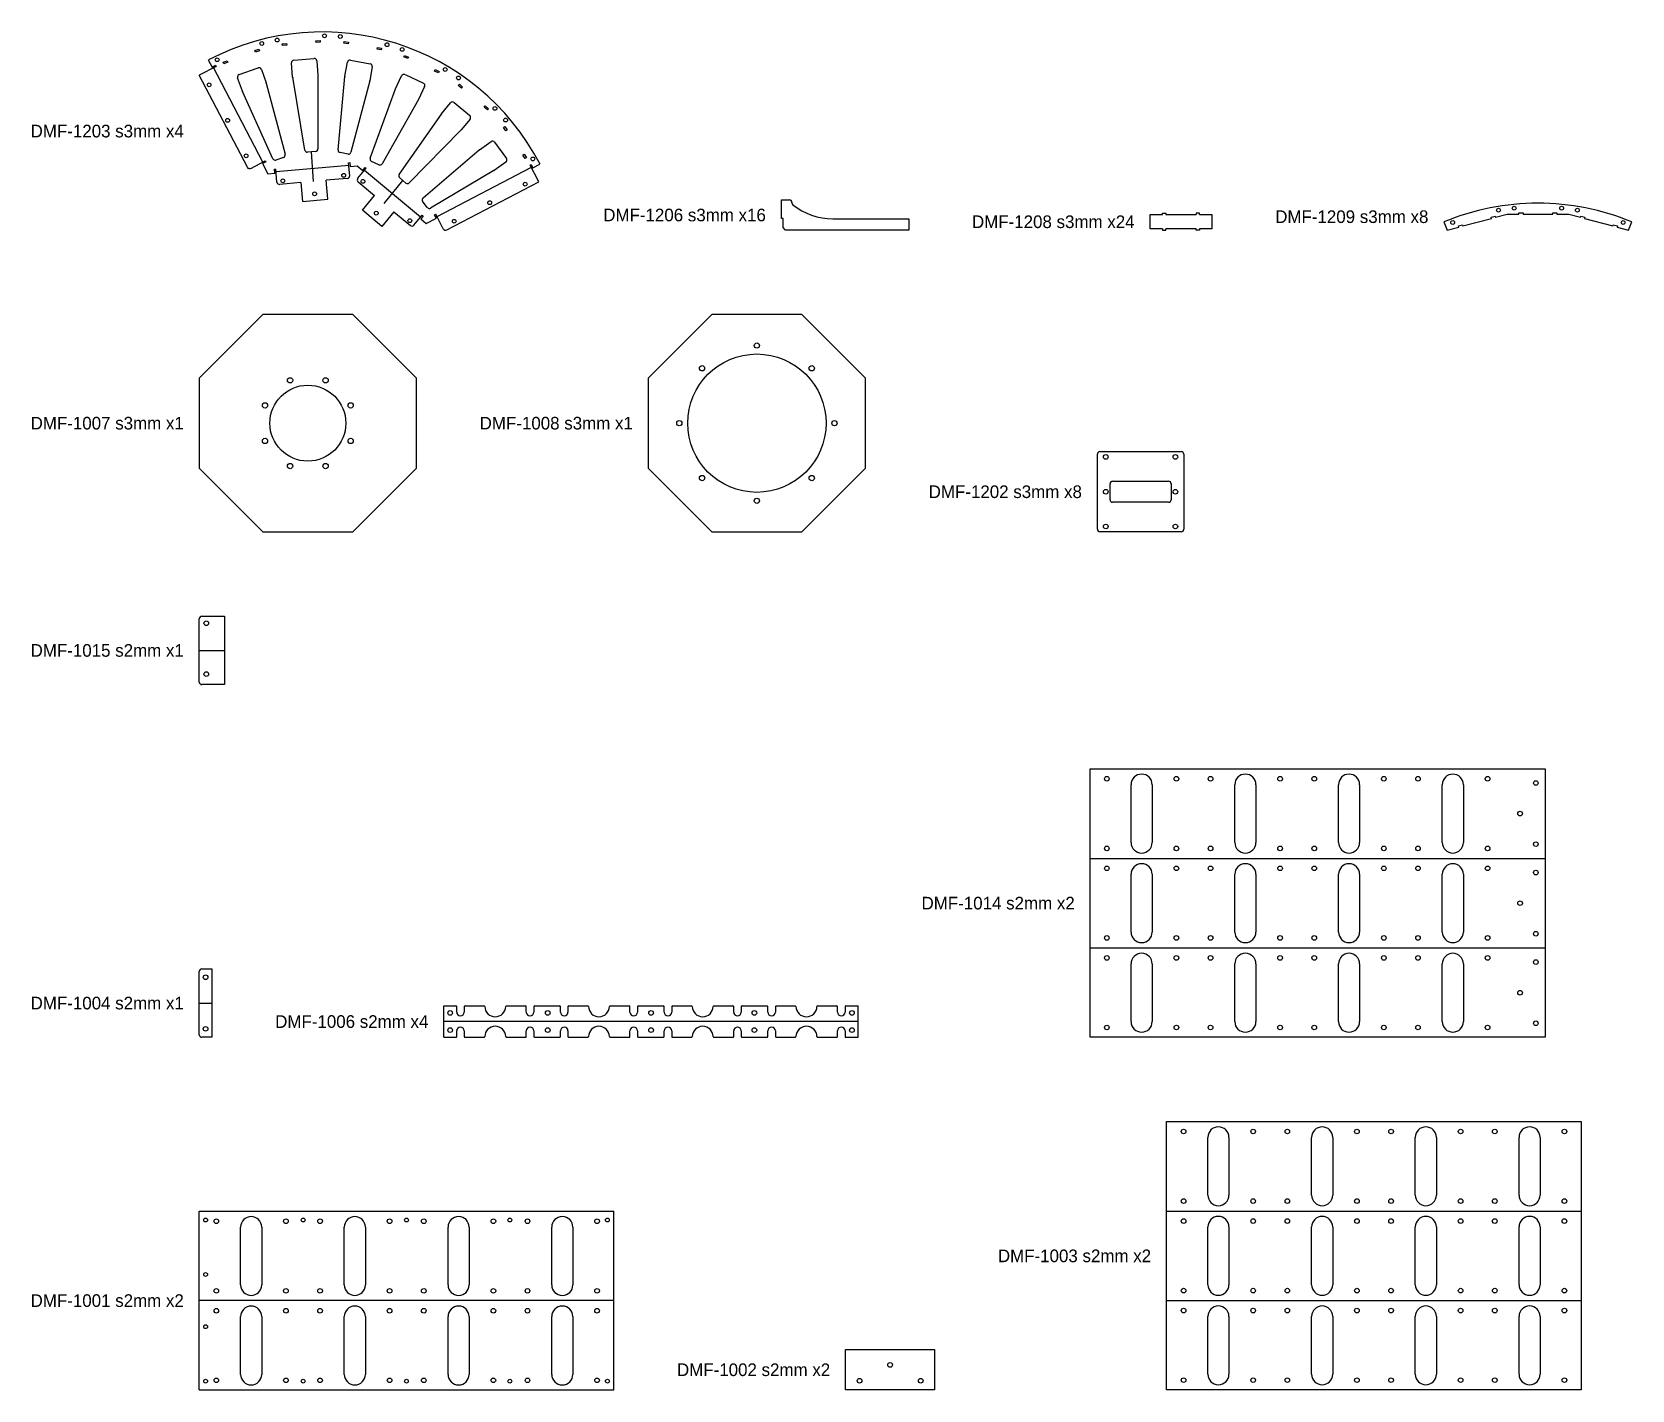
# Model space of a CAD drawing. Header units: millimetres. Extents: x 3 to 3798, y 0 to 3219.
import ezdxf

# ---------------------------------------------------------------- set-up
doc = ezdxf.new("R2010")
doc.units = ezdxf.units.MM
for name, color, linetype in [('IV_BEND', 1, 'Continuous'), ('IV_BEND_DOWN', 1, 'Continuous'), ('IV_INTERIOR_PROFILES', 7, 'Continuous'), ('IV_MARK_SURFACE_BACK', 3, 'Continuous'), ('IV_OUTER_PROFILE', 7, 'Continuous'), ('LABELS', 3, 'Continuous')]:
    doc.layers.add(name, color=color, linetype=linetype)

msp = doc.modelspace()

# ---------------------------------------------------------------- linework, layer by layer
at = {"layer": 'IV_BEND'}
for p, q in [((550.8, 2911), (434, 3134.7)), ((754.7, 2902.9), (582, 2887.6)), ((924.7, 2780), (791.8, 2891.2)), ((1187.4, 2898.1), (963.8, 2781.3))]:
    msp.add_line(p, q, dxfattribs=at)
at = {"layer": 'IV_BEND_DOWN'}
for p, q in [((400, 1753.2), (460, 1753.2)), ((2513, 1260.2), (3592, 1260.2)), ((2513, 1048), (3592, 1048)), ((400, 917.2), (430, 917.2)), ((1963, 873.4), (980, 873.4)), ((2694.1, 424.2), (3677.1, 424.2)), ((1383, 211.9), (400, 211.9)), ((2694.1, 211.9), (3677.1, 211.9))]:
    msp.add_line(p, q, dxfattribs=at)
at = {"layer": 'IV_INTERIOR_PROFILES'}
for p, q in [((597, 3191), (606.9, 3191.9)), ((597.3, 3187), (597, 3191)), ((607.3, 3187.9), (597.3, 3187)), ((606.9, 3191.9), (607.3, 3187.9)), ((676.7, 3198), (686.6, 3198.9)), ((677, 3194.1), (676.7, 3198)), ((687, 3194.9), (677, 3194.1)), ((686.6, 3198.9), (687, 3194.9)), ((743.1, 3192.6), (743.8, 3196.5)), ((753, 3190.8), (743.1, 3192.6)), ((743.8, 3196.5), (753.6, 3194.8)), ((753.6, 3194.8), (753, 3190.8)), ((456.6, 3147.7), (466, 3151.1)), ((466, 3151.1), (467.4, 3147.3)), ((531.7, 3175.1), (541.1, 3178.5)), ((533.1, 3171.4), (531.7, 3175.1)), ((542.5, 3174.8), (533.1, 3171.4)), ((541.1, 3178.5), (542.5, 3174.8)), ((624.2, 3152.4), (672.1, 3156.3)), ((678.5, 3150.9), (681.3, 3117.2)), ((758.3, 3152.4), (805.6, 3144)), ((821.9, 3178.8), (822.6, 3182.7)), ((831.8, 3177), (821.9, 3178.8)), ((822.6, 3182.7), (832.4, 3181)), ((832.4, 3181), (831.8, 3177)), ((885.4, 3160.2), (887, 3163.8)), ((894.4, 3156), (885.4, 3160.2)), ((887, 3163.8), (896.1, 3159.6)), ((896.1, 3159.6), (894.4, 3156)), ((458, 3143.9), (456.6, 3147.7)), ((467.4, 3147.3), (458, 3143.9)), ((494.6, 3118.1), (539.8, 3134.2)), ((547.5, 3130.5), (558.8, 3098.7)), ((621.5, 3112.2), (618.7, 3145.9)), ((650.5, 2939.3), (621.6, 3111.8)), ((681.4, 3116.7), (681.4, 2941.9)), ((729.3, 2939.7), (745.4, 3113.8)), ((745.5, 3114.3), (751.4, 3147.5)), ((810.4, 3137.1), (804.6, 3103.8)), ((865.8, 3084.6), (880, 3115.2)), ((888, 3118.1), (931.5, 3098)), ((957.9, 3126.5), (959.6, 3130.1)), ((967, 3122.3), (957.9, 3126.5)), ((959.6, 3130.1), (968.6, 3125.9)), ((968.6, 3125.9), (967, 3122.3)), ((502.2, 3078.6), (490.9, 3110.4)), ((574.5, 2918.8), (502.4, 3078.2)), ((558.9, 3098.2), (603.6, 2929.2)), ((804.4, 3103.3), (759.8, 2934.3)), ((805.6, 2919.9), (865.6, 3084.1)), ((934.4, 3090), (920.3, 3059.4)), ((1014.4, 3092.1), (1016.9, 3095.2)), ((1022, 3085.7), (1014.4, 3092.1)), ((1016.9, 3095.2), (1024.6, 3088.8)), ((1024.6, 3088.8), (1022, 3085.7)), ((920, 3058.9), (833.7, 2906.9)), ((974.6, 3025.1), (996.1, 3051.1)), ((1004.5, 3051.9), (1041.5, 3021.3)), ((1075.7, 3040.8), (1078.3, 3043.8)), ((1083.4, 3034.3), (1075.7, 3040.8)), ((1078.3, 3043.8), (1085.9, 3037.4)), ((1085.9, 3037.4), (1083.4, 3034.3)), ((874.3, 2881.3), (974.3, 3024.7)), ((1042.3, 3012.8), (1020.8, 2986.9)), ((1020.4, 2986.5), (898.1, 2861.6)), ((1121.4, 2993), (1124.7, 2995.3)), ((1127.1, 2984.8), (1121.4, 2993)), ((1124.7, 2995.3), (1130.4, 2987.1)), ((1130.4, 2987.1), (1127.1, 2984.8)), ((599.8, 2922), (581.9, 2915.7)), ((675.9, 2935.9), (657, 2934.3)), ((752.9, 2929.9), (734.3, 2933.2)), ((930.8, 2826.4), (1064.1, 2939.6)), ((1064.5, 2939.9), (1092, 2959.5)), ((1100.4, 2958.1), (1128.3, 2919.1)), ((1167.3, 2927.5), (1170.6, 2929.8)), ((1173.1, 2919.3), (1167.3, 2927.5)), ((1170.6, 2929.8), (1176.4, 2921.6)), ((825.9, 2904.4), (808.7, 2912.4)), ((1099, 2890.8), (948.8, 2801.3)), ((1126.9, 2910.7), (1099.4, 2891.1)), ((1176.4, 2921.6), (1173.1, 2919.3)), ((890, 2861.1), (875.4, 2873.2)), ((940.9, 2802.9), (929.8, 2818.3)), ((2560, 2110.4), (2560, 2148.4)), ((2566, 2154.4), (2699, 2154.4)), ((2705, 2148.4), (2705, 2110.4)), ((2699, 2104.4), (2566, 2104.4)), ((2610, 1297.9), (2610, 1434.9)), ((2660, 1434.9), (2660, 1297.9)), ((2856, 1297.9), (2856, 1434.9)), ((2906, 1434.9), (2906, 1297.9)), ((3102, 1297.9), (3102, 1434.9)), ((3152, 1434.9), (3152, 1297.9)), ((3348, 1297.9), (3348, 1434.9)), ((3398, 1434.9), (3398, 1297.9)), ((2610, 1085.6), (2610, 1222.6)), ((2660, 1222.6), (2660, 1085.6)), ((2856, 1085.6), (2856, 1222.6)), ((2906, 1222.6), (2906, 1085.6)), ((3102, 1085.6), (3102, 1222.6)), ((3152, 1222.6), (3152, 1085.6)), ((3348, 1085.6), (3348, 1222.6)), ((3398, 1222.6), (3398, 1085.6)), ((2610, 873.3), (2610, 1010.3)), ((2660, 1010.3), (2660, 873.3)), ((2856, 873.3), (2856, 1010.3)), ((2906, 1010.3), (2906, 873.3)), ((3102, 873.3), (3102, 1010.3)), ((3152, 1010.3), (3152, 873.3)), ((3348, 873.3), (3348, 1010.3)), ((3398, 1010.3), (3398, 873.3)), ((2792.1, 461.8), (2792.1, 598.8)), ((2842.1, 598.8), (2842.1, 461.8)), ((3038.1, 461.8), (3038.1, 598.8)), ((3088.1, 598.8), (3088.1, 461.8)), ((3284.1, 461.8), (3284.1, 598.8)), ((3334.1, 598.8), (3334.1, 461.8)), ((3530.1, 461.8), (3530.1, 598.8)), ((3580.1, 598.8), (3580.1, 461.8)), ((498, 249.1), (498, 386.1)), ((548, 386.1), (548, 249.1)), ((744, 249.1), (744, 386.1)), ((794, 386.1), (794, 249.1)), ((990, 249.1), (990, 386.1)), ((1040, 386.1), (1040, 249.1)), ((1236, 249.1), (1236, 386.1)), ((1286, 386.1), (1286, 249.1)), ((2792.1, 249.5), (2792.1, 386.5)), ((2842.1, 386.5), (2842.1, 249.5)), ((3038.1, 249.5), (3038.1, 386.5)), ((3088.1, 386.5), (3088.1, 249.5)), ((3284.1, 249.5), (3284.1, 386.5)), ((3334.1, 386.5), (3334.1, 249.5)), ((3530.1, 249.5), (3530.1, 386.5)), ((3580.1, 386.5), (3580.1, 249.5)), ((498, 36.9), (498, 173.9)), ((548, 173.9), (548, 36.9)), ((744, 36.9), (744, 173.9)), ((794, 173.9), (794, 36.9)), ((990, 36.9), (990, 173.9)), ((1040, 173.9), (1040, 36.9)), ((1236, 36.9), (1236, 173.9)), ((1286, 173.9), (1286, 36.9)), ((2792.1, 37.3), (2792.1, 174.3)), ((2842.1, 174.3), (2842.1, 37.3)), ((3038.1, 37.3), (3038.1, 174.3)), ((3088.1, 174.3), (3088.1, 37.3)), ((3284.1, 37.3), (3284.1, 174.3)), ((3334.1, 174.3), (3334.1, 37.3)), ((3530.1, 37.3), (3530.1, 174.3)), ((3580.1, 174.3), (3580.1, 37.3))]:
    msp.add_line(p, q, dxfattribs=at)
for centre, radius in [((548.2, 3192), 4.5), ((584.9, 3200.2), 4.5), ((696.9, 3210.1), 4.5), ((734.5, 3208.5), 4.5), ((845.3, 3189.1), 4.5), ((442.5, 3153.4), 4.5), ((881.1, 3177.9), 4.5), ((983.2, 3130.4), 4.5), ((1014.9, 3110.3), 4.5), ((423.3, 3093.9), 4.5), ((1101.2, 3038), 4.5), ((467.2, 3009.7), 4.5), ((1126.6, 3010.4), 4.5), ((511.2, 2925.5), 4.5), ((1191.2, 2918.3), 4.5), ((598.1, 2866.5), 4.5), ((742.6, 2879.3), 4.5), ((788.3, 2865), 4.5), ((1173, 2858.5), 4.5), ((673.6, 2835.6), 4.5), ((1088.8, 2814.5), 4.5), ((819.8, 2789.7), 4.5), ((899.5, 2771.9), 4.5), ((1004.5, 2770.6), 4.5), ((3372.7, 2767.5), 4.5), ((3481.4, 2796.7), 4.5), ((3518.6, 2801.6), 4.5), ((3631.2, 2801.6), 4.5), ((3668.4, 2796.7), 4.5), ((3777.1, 2767.5), 4.5), ((1722.5, 2475.9), 6.25), ((1722.5, 2291.9), 164), ((615.4, 2393.5), 6.25), ((699.6, 2393.5), 6.25), ((1592.4, 2422), 6.25), ((1852.6, 2422), 6.25), ((657.5, 2291.9), 90), ((555.9, 2334), 6.25), ((759.1, 2334), 6.25), ((1538.5, 2291.9), 6.25), ((1906.5, 2291.9), 6.25), ((555.9, 2249.8), 6.25), ((759.1, 2249.8), 6.25), ((2550, 2211.9), 5.5), ((2715, 2211.9), 5.5), ((615.4, 2190.2), 6.25), ((699.6, 2190.2), 6.25), ((1592.4, 2161.8), 6.25), ((1852.6, 2161.8), 6.25), ((2550, 2129.4), 5.5), ((2715, 2129.4), 5.5), ((1722.5, 2107.9), 6.25), ((2550, 2046.9), 5.5), ((2715, 2046.9), 5.5), ((416.7, 1817.7), 5.5), ((416.7, 1697), 5.5), ((2552.5, 1448.9), 5.5), ((2717.5, 1448.9), 5.5), ((2798.5, 1448.9), 5.5), ((2963.5, 1448.9), 5.5), ((3044.5, 1448.9), 5.5), ((3209.5, 1448.9), 5.5), ((3290.5, 1448.9), 5.5), ((3455.5, 1448.9), 5.5), ((3570, 1438.9), 5.5), ((3532.5, 1366.4), 5.5), ((3570, 1293.9), 5.5), ((2552.5, 1283.9), 5.5), ((2717.5, 1283.9), 5.5), ((2798.5, 1283.9), 5.5), ((2963.5, 1283.9), 5.5), ((3044.5, 1283.9), 5.5), ((3209.5, 1283.9), 5.5), ((3290.5, 1283.9), 5.5), ((3455.5, 1283.9), 5.5), ((2552.5, 1236.6), 5.5), ((2717.5, 1236.6), 5.5), ((2798.5, 1236.6), 5.5), ((2963.5, 1236.6), 5.5), ((3044.5, 1236.6), 5.5), ((3209.5, 1236.6), 5.5), ((3290.5, 1236.6), 5.5), ((3455.5, 1236.6), 5.5), ((3570, 1226.6), 5.5), ((3532.5, 1154.1), 5.5), ((2552.5, 1071.6), 5.5), ((2717.5, 1071.6), 5.5), ((2798.5, 1071.6), 5.5), ((2963.5, 1071.6), 5.5), ((3044.5, 1071.6), 5.5), ((3209.5, 1071.6), 5.5), ((3290.5, 1071.6), 5.5), ((3455.5, 1071.6), 5.5), ((3570, 1081.6), 5.5), ((2552.5, 1024.3), 5.5), ((2717.5, 1024.3), 5.5), ((2798.5, 1024.3), 5.5), ((2963.5, 1024.3), 5.5), ((3044.5, 1024.3), 5.5), ((3209.5, 1024.3), 5.5), ((3290.5, 1024.3), 5.5), ((3455.5, 1024.3), 5.5), ((3570, 1014.3), 5.5), ((415, 978.3), 5.5), ((3532.5, 941.8), 5.5), ((995, 893.8), 5.5), ((1226.5, 893.8), 5.5), ((1471.5, 893.8), 5.5), ((1716.5, 893.8), 5.5), ((1948, 893.8), 5.5), ((3570, 869.3), 5.5), ((415, 856.1), 5.5), ((995, 853.1), 5.5), ((1226.5, 853.1), 5.5), ((1471.5, 853.1), 5.5), ((1716.5, 853.1), 5.5), ((1948, 853.1), 5.5), ((2552.5, 859.3), 5.5), ((2717.5, 859.3), 5.5), ((2798.5, 859.3), 5.5), ((2963.5, 859.3), 5.5), ((3044.5, 859.3), 5.5), ((3209.5, 859.3), 5.5), ((3290.5, 859.3), 5.5), ((3455.5, 859.3), 5.5), ((2734.6, 612.8), 5.5), ((2899.6, 612.8), 5.5), ((2980.6, 612.8), 5.5), ((3145.6, 612.8), 5.5), ((3226.6, 612.8), 5.5), ((3391.6, 612.8), 5.5), ((3472.6, 612.8), 5.5), ((3637.6, 612.8), 5.5), ((2734.6, 447.8), 5.5), ((2899.6, 447.8), 5.5), ((2980.6, 447.8), 5.5), ((3145.6, 447.8), 5.5), ((3226.6, 447.8), 5.5), ((3391.6, 447.8), 5.5), ((3472.6, 447.8), 5.5), ((3637.6, 447.8), 5.5), ((415, 402.8), 4.5), ((440.5, 400.1), 5.5), ((605.5, 400.1), 5.5), ((646.5, 402.8), 4.5), ((686.5, 400.1), 5.5), ((851.5, 400.1), 5.5), ((891.5, 402.8), 4.5), ((932.5, 400.1), 5.5), ((1097.5, 400.1), 5.5), ((1136.5, 402.8), 4.5), ((1178.5, 400.1), 5.5), ((1343.5, 400.1), 5.5), ((1368, 402.8), 4.5), ((2734.6, 400.5), 5.5), ((2899.6, 400.5), 5.5), ((2980.6, 400.5), 5.5), ((3145.6, 400.5), 5.5), ((3226.6, 400.5), 5.5), ((3391.6, 400.5), 5.5), ((3472.6, 400.5), 5.5), ((3637.6, 400.5), 5.5), ((415, 273.8), 4.5), ((440.5, 235.1), 5.5), ((605.5, 235.1), 5.5), ((686.5, 235.1), 5.5), ((851.5, 235.1), 5.5), ((932.5, 235.1), 5.5), ((1097.5, 235.1), 5.5), ((1178.5, 235.1), 5.5), ((1343.5, 235.1), 5.5), ((2734.6, 235.5), 5.5), ((2899.6, 235.5), 5.5), ((2980.6, 235.5), 5.5), ((3145.6, 235.5), 5.5), ((3226.6, 235.5), 5.5), ((3391.6, 235.5), 5.5), ((3472.6, 235.5), 5.5), ((3637.6, 235.5), 5.5), ((440.5, 187.9), 5.5), ((605.5, 187.9), 5.5), ((686.5, 187.9), 5.5), ((851.5, 187.9), 5.5), ((932.5, 187.9), 5.5), ((1097.5, 187.9), 5.5), ((1178.5, 187.9), 5.5), ((1343.5, 187.9), 5.5), ((2734.6, 188.3), 5.5), ((2899.6, 188.3), 5.5), ((2980.6, 188.3), 5.5), ((3145.6, 188.3), 5.5), ((3226.6, 188.3), 5.5), ((3391.6, 188.3), 5.5), ((3472.6, 188.3), 5.5), ((3637.6, 188.3), 5.5), ((415, 150), 4.5), ((2038.5, 59.5), 5.5), ((415, 21), 4.5), ((440.5, 22.9), 5.5), ((605.5, 22.9), 5.5), ((646.5, 21), 4.5), ((686.5, 22.9), 5.5), ((851.5, 22.9), 5.5), ((891.5, 21), 4.5), ((932.5, 22.9), 5.5), ((1097.5, 22.9), 5.5), ((1136.5, 21), 4.5), ((1178.5, 22.9), 5.5), ((1343.5, 22.9), 5.5), ((1368, 21), 4.5), ((1966, 22), 5.5), ((2111.1, 22), 5.5), ((2734.6, 23.3), 5.5), ((2899.6, 23.3), 5.5), ((2980.6, 23.3), 5.5), ((3145.6, 23.3), 5.5), ((3226.6, 23.3), 5.5), ((3391.6, 23.3), 5.5), ((3472.6, 23.3), 5.5), ((3637.6, 23.3), 5.5)]:
    msp.add_circle(centre, radius, dxfattribs=at)
for centre, radius, start, end in [((624.7, 3146.4), 6, 94.7636, 184.7636), ((672.5, 3150.4), 6, 4.7636, 94.7636), ((757.3, 3146.5), 6, 79.9636, 169.9636), ((496.6, 3112.4), 6, 109.5636, 199.5636), ((541.8, 3128.5), 6, 19.5636, 109.5636), ((627.5, 3112.7), 6, 184.7636, 189.5273), ((675.4, 3116.7), 6, 360, 4.7636), ((751.4, 3113.2), 6, 169.9636, 174.7273), ((804.5, 3138.1), 6, 349.9636, 79.9636), ((885.4, 3112.7), 6, 65.1636, 155.1636), ((507.9, 3080.6), 6, 199.5636, 204.3273), ((553.1, 3096.7), 6, 14.8, 19.5636), ((798.6, 3104.9), 6, 345.2, 349.9636), ((871.3, 3082.1), 6, 155.1636, 159.9273), ((929, 3092.5), 6, 335.1636, 65.1636), ((914.8, 3061.9), 6, 330.4, 335.1636), ((1000.7, 3047.3), 6, 50.3636, 140.3636), ((979.2, 3021.3), 6, 140.3636, 145.1273), ((1037.7, 3016.7), 6, 320.3636, 50.3636), ((1016.2, 2990.7), 6, 315.6, 320.3636), ((1095.5, 2954.6), 6, 35.5636, 125.5636), ((597.8, 2927.7), 6, 289.5636, 14.8), ((656.5, 2940.3), 6, 189.5273, 274.7636), ((675.4, 2941.9), 6, 274.7636, 0), ((735.3, 2939.1), 6, 174.7273, 259.9636), ((754, 2935.8), 6, 259.9636, 345.2), ((1068, 2935), 6, 125.5636, 130.3273), ((579.9, 2921.3), 6, 204.3273, 289.5636), ((811.2, 2917.8), 6, 159.9273, 245.1636), ((828.4, 2909.9), 6, 245.1636, 330.4), ((1095.9, 2895.9), 6, 300.8, 305.5636), ((1123.4, 2915.6), 6, 305.5636, 35.5636), ((879.2, 2877.9), 6, 145.1273, 230.3636), ((893.8, 2865.8), 6, 230.3636, 315.6), ((934.7, 2821.8), 6, 130.3273, 215.5636), ((945.8, 2806.4), 6, 215.5636, 300.8), ((2566, 2148.4), 6, 90, 180), ((2699, 2148.4), 6, 360, 90), ((2566, 2110.4), 6, 180, 270), ((2699, 2110.4), 6, 270, 0), ((2635, 1434.9), 25, 0, 180), ((2881, 1434.9), 25, 0, 180), ((3127, 1434.9), 25, 0, 180), ((3373, 1434.9), 25, 0, 180), ((2635, 1297.9), 25, 180, 360), ((2881, 1297.9), 25, 180, 360), ((3127, 1297.9), 25, 180, 360), ((3373, 1297.9), 25, 180, 360), ((2635, 1222.6), 25, 0, 180), ((2881, 1222.6), 25, 0, 180), ((3127, 1222.6), 25, 0, 180), ((3373, 1222.6), 25, 0, 180), ((2635, 1085.6), 25, 180, 360), ((2881, 1085.6), 25, 180, 360), ((3127, 1085.6), 25, 180, 360), ((3373, 1085.6), 25, 180, 360), ((2635, 1010.3), 25, 0, 180), ((2881, 1010.3), 25, 0, 180), ((3127, 1010.3), 25, 0, 180), ((3373, 1010.3), 25, 0, 180), ((2635, 873.3), 25, 180, 360), ((2881, 873.3), 25, 180, 360), ((3127, 873.3), 25, 180, 360), ((3373, 873.3), 25, 180, 360), ((2817.1, 598.8), 25, 360, 180), ((3063.1, 598.8), 25, 0, 180), ((3309.1, 598.8), 25, 0, 180), ((3555.1, 598.8), 25, 0, 180), ((2817.1, 461.8), 25, 180, 0), ((3063.1, 461.8), 25, 180, 0), ((3309.1, 461.8), 25, 180, 0), ((3555.1, 461.8), 25, 180, 0), ((523, 386.1), 25, 0, 180), ((769, 386.1), 25, 0, 180), ((1015, 386.1), 25, 0, 180), ((1261, 386.1), 25, 0, 180), ((2817.1, 386.5), 25, 0, 180), ((3063.1, 386.5), 25, 0, 180), ((3309.1, 386.5), 25, 0, 180), ((3555.1, 386.5), 25, 0, 180), ((523, 249.1), 25, 180, 0), ((769, 249.1), 25, 180, 0), ((1015, 249.1), 25, 180, 0), ((1261, 249.1), 25, 180, 0), ((2817.1, 249.5), 25, 180, 0), ((3063.1, 249.5), 25, 180, 0), ((3309.1, 249.5), 25, 180, 0), ((3555.1, 249.5), 25, 180, 0), ((523, 173.9), 25, 0, 180), ((769, 173.9), 25, 0, 180), ((1015, 173.9), 25, 0, 180), ((1261, 173.9), 25, 0, 180), ((2817.1, 174.3), 25, 360, 180), ((3063.1, 174.3), 25, 360, 180), ((3309.1, 174.3), 25, 360, 180), ((3555.1, 174.3), 25, 360, 180), ((523, 36.9), 25, 180, 0), ((769, 36.9), 25, 180, 0), ((1015, 36.9), 25, 180, 0), ((1261, 36.9), 25, 180, 0), ((2817.1, 37.3), 25, 180, 0), ((3063.1, 37.3), 25, 180, 0), ((3309.1, 37.3), 25, 180, 0), ((3555.1, 37.3), 25, 180, 0)]:
    msp.add_arc(centre, radius, start, end, dxfattribs=at)
at = {"layer": 'IV_MARK_SURFACE_BACK'}
for p, q in [((671, 2865), (666.4, 2935.1)), ((838.8, 2812.3), (882.7, 2867.2))]:
    msp.add_line(p, q, dxfattribs=at)
at = {"layer": 'IV_OUTER_PROFILE'}
for p, q in [((421.5, 3153), (430.3, 3136.1)), ((439.7, 3137.6), (400, 3116.9)), ((514, 2898.6), (400, 3116.9)), ((430.3, 3136.1), (438.3, 3140.3)), ((438.3, 3140.3), (439.7, 3137.6)), ((522.1, 2896), (556.4, 2914)), ((557.8, 2911.3), (549.9, 2907.2)), ((549.9, 2907.2), (562.3, 2883.2)), ((556.4, 2914), (557.8, 2911.3)), ((562.3, 2883.2), (579.3, 2884.7)), ((578.5, 2893.7), (581.5, 2894)), ((579.3, 2884.7), (578.5, 2893.7)), ((584.2, 2863.3), (581.5, 2894)), ((754.1, 2909.3), (757.1, 2909.5)), ((756.8, 2878.6), (754.1, 2909.3)), ((757.1, 2909.5), (757.9, 2900.6)), ((757.9, 2900.6), (774.8, 2902.1)), ((774.8, 2902.1), (787.9, 2891.1)), ((776.2, 2872.5), (795.9, 2896.1)), ((787.9, 2891.1), (793.6, 2898)), ((793.6, 2898), (795.9, 2896.1)), ((1184.5, 2903.7), (1187.1, 2905.1)), ((1205.2, 2864), (1184.5, 2903.7)), ((1187.1, 2905.1), (1191.3, 2897.1)), ((1191.3, 2897.1), (1208.1, 2905.9)), ((641.2, 2862.3), (590.7, 2857.8)), ((641.2, 2862.3), (645.1, 2817.5)), ((751.4, 2872.1), (700.9, 2867.6)), ((704.9, 2822.8), (700.9, 2867.6)), ((776.9, 2864.1), (815.8, 2831.5)), ((986.9, 2750.1), (1205.2, 2864)), ((645.1, 2817.5), (704.9, 2822.8)), ((786.9, 2797), (815.8, 2831.5)), ((1780.6, 2777.4), (1780.6, 2821.4)), ((1780.6, 2821.4), (1799.6, 2821.4)), ((1805.6, 2815.4), (1805.6, 2814.2)), ((832.9, 2758.5), (786.9, 2797)), ((861.8, 2793), (832.9, 2758.5)), ((861.8, 2793), (900.6, 2760.5)), ((909.1, 2761.3), (928.8, 2784.9)), ((931.1, 2782.9), (925.4, 2776)), ((925.4, 2776), (938.4, 2765.1)), ((928.8, 2784.9), (931.1, 2782.9)), ((938.4, 2765.1), (962.3, 2777.6)), ((958.2, 2785.6), (960.8, 2787)), ((962.3, 2777.6), (958.2, 2785.6)), ((978.8, 2752.6), (960.8, 2787)), ((1784.6, 2777.4), (1780.6, 2777.4)), ((1784.6, 2755.4), (1784.6, 2777.4)), ((1902.6, 2776.4), (2082.6, 2776.4)), ((2082.6, 2776.4), (2082.6, 2749.4)), ((2655.1, 2786.4), (2684.5, 2786.4)), ((2655.1, 2752.4), (2655.1, 2786.4)), ((2684.5, 2786.4), (2684.5, 2789.4)), ((2684.5, 2789.4), (2692.5, 2789.4)), ((2692.5, 2789.4), (2692.5, 2786.4)), ((2692.5, 2786.4), (2764.5, 2786.4)), ((2772.5, 2789.4), (2764.5, 2789.4)), ((2764.5, 2789.4), (2764.5, 2786.4)), ((2772.5, 2786.4), (2772.5, 2789.4)), ((2772.5, 2786.4), (2801.8, 2786.4)), ((2801.8, 2786.4), (2801.8, 2752.4)), ((3396.9, 2759.3), (3464.6, 2777.4)), ((3463.8, 2780.3), (3473.4, 2782.9)), ((3464.6, 2777.4), (3463.8, 2780.3)), ((3473.4, 2782.9), (3474.2, 2780)), ((3474.2, 2780), (3501.6, 2787.3)), ((3501.6, 2787.3), (3529.9, 2787.3)), ((3529.9, 2787.3), (3529.9, 2790.3)), ((3529.9, 2790.3), (3539.9, 2790.3)), ((3539.9, 2790.3), (3539.9, 2787.3)), ((3539.9, 2787.3), (3609.9, 2787.3)), ((3609.9, 2787.3), (3609.9, 2790.3)), ((3609.9, 2790.3), (3619.9, 2790.3)), ((3619.9, 2790.3), (3619.9, 2787.3)), ((3619.9, 2787.3), (3648.2, 2787.3)), ((3648.2, 2787.3), (3675.6, 2780)), ((3675.6, 2780), (3676.4, 2782.9)), ((3676.4, 2782.9), (3686, 2780.3)), ((3686, 2780.3), (3685.3, 2777.4)), ((3685.3, 2777.4), (3752.9, 2759.3)), ((1790.6, 2749.4), (1784.6, 2755.4)), ((2082.6, 2749.4), (1790.6, 2749.4)), ((2684.5, 2752.4), (2655.1, 2752.4)), ((2684.5, 2752.4), (2684.5, 2749.4)), ((2684.5, 2749.4), (2692.5, 2749.4)), ((2764.5, 2752.4), (2692.5, 2752.4)), ((2692.5, 2749.4), (2692.5, 2752.4)), ((2764.5, 2749.4), (2764.5, 2752.4)), ((2772.5, 2749.4), (2764.5, 2749.4)), ((2772.5, 2752.4), (2772.5, 2749.4)), ((2801.8, 2752.4), (2772.5, 2752.4)), ((3351.8, 2769), (3359.9, 2749.4)), ((3359.9, 2749.4), (3387.3, 2756.7)), ((3386.5, 2759.6), (3396.2, 2762.2)), ((3387.3, 2756.7), (3386.5, 2759.6)), ((3396.2, 2762.2), (3396.9, 2759.3)), ((3752.9, 2759.3), (3753.7, 2762.2)), ((3753.7, 2762.2), (3763.3, 2759.6)), ((3763.3, 2759.6), (3762.5, 2756.7)), ((3762.5, 2756.7), (3789.9, 2749.4)), ((3789.9, 2749.4), (3798, 2769)), ((550.8, 2549.4), (400, 2398.5)), ((764.2, 2549.4), (550.8, 2549.4)), ((915, 2398.5), (764.2, 2549.4)), ((1615.8, 2549.4), (1465, 2398.5)), ((1829.2, 2549.4), (1615.8, 2549.4)), ((1980, 2398.5), (1829.2, 2549.4)), ((400, 2398.5), (400, 2185.2)), ((915, 2185.2), (915, 2398.5)), ((1465, 2398.5), (1465, 2185.2)), ((1980, 2185.2), (1980, 2398.5)), ((2530, 2040.4), (2530, 2218.4)), ((2536, 2224.4), (2729, 2224.4)), ((2735, 2218.4), (2735, 2040.4)), ((400, 2185.2), (550.8, 2034.4)), ((764.2, 2034.4), (915, 2185.2)), ((1465, 2185.2), (1615.8, 2034.4)), ((1829.2, 2034.4), (1980, 2185.2)), ((550.8, 2034.4), (764.2, 2034.4)), ((1615.8, 2034.4), (1829.2, 2034.4)), ((2729, 2034.4), (2536, 2034.4)), ((400, 1678.1), (400, 1828.4)), ((406, 1834.4), (460, 1834.4)), ((460, 1834.4), (460, 1672.1)), ((460, 1672.1), (406, 1672.1)), ((2513, 836.1), (2513, 1472.1)), ((2513, 1472.1), (3592, 1472.1)), ((3592, 1472.1), (3592, 836.1)), ((400, 842.1), (400, 992.3)), ((406, 998.3), (430, 998.3)), ((430, 998.3), (430, 836.1)), ((980, 910.8), (1008.5, 910.8)), ((980, 836.1), (980, 910.8)), ((1030.5, 910.8), (1075, 910.8)), ((1129, 910.8), (1173.5, 910.8)), ((1195.5, 910.8), (1254.5, 910.8)), ((1276.5, 910.8), (1321, 910.8)), ((1375, 910.8), (1419.5, 910.8)), ((1441.5, 910.8), (1500.5, 910.8)), ((1522.5, 910.8), (1567, 910.8)), ((1621, 910.8), (1665.5, 910.8)), ((1687.5, 910.8), (1746.5, 910.8)), ((1768.5, 910.8), (1813, 910.8)), ((1867, 910.8), (1911.5, 910.8)), ((1933.5, 910.8), (1963, 910.8)), ((1963, 836.1), (1963, 910.8)), ((1010.5, 895.8), (1010.5, 908.8)), ((1028.5, 908.8), (1028.5, 895.8)), ((1175.5, 895.8), (1175.5, 908.8)), ((1193.5, 908.8), (1193.5, 895.8)), ((1256.5, 895.8), (1256.5, 908.8)), ((1274.5, 908.8), (1274.5, 895.8)), ((1421.5, 895.8), (1421.5, 908.8)), ((1439.5, 908.8), (1439.5, 895.8)), ((1502.5, 895.8), (1502.5, 908.8)), ((1520.5, 908.8), (1520.5, 895.8)), ((1667.5, 895.8), (1667.5, 908.8)), ((1685.5, 908.8), (1685.5, 895.8)), ((1748.5, 895.8), (1748.5, 908.8)), ((1766.5, 908.8), (1766.5, 895.8)), ((1913.5, 895.8), (1913.5, 908.8)), ((1931.5, 908.8), (1931.5, 895.8)), ((430, 836.1), (406, 836.1)), ((980, 836.1), (1008.5, 836.1)), ((1010.5, 838.1), (1010.5, 851.1)), ((1028.5, 851.1), (1028.5, 838.1)), ((1030.5, 836.1), (1075, 836.1)), ((1129, 836.1), (1173.5, 836.1)), ((1175.5, 838.1), (1175.5, 851.1)), ((1193.5, 851.1), (1193.5, 838.1)), ((1195.5, 836.1), (1254.5, 836.1)), ((1256.5, 838.1), (1256.5, 851.1)), ((1274.5, 851.1), (1274.5, 838.1)), ((1276.5, 836.1), (1321, 836.1)), ((1375, 836.1), (1419.5, 836.1)), ((1421.5, 838.1), (1421.5, 851.1)), ((1439.5, 851.1), (1439.5, 838.1)), ((1441.5, 836.1), (1500.5, 836.1)), ((1502.5, 838.1), (1502.5, 851.1)), ((1520.5, 851.1), (1520.5, 838.1)), ((1522.5, 836.1), (1567, 836.1)), ((1621, 836.1), (1665.5, 836.1)), ((1667.5, 838.1), (1667.5, 851.1)), ((1685.5, 851.1), (1685.5, 838.1)), ((1687.5, 836.1), (1746.5, 836.1)), ((1748.5, 838.1), (1748.5, 851.1)), ((1766.5, 851.1), (1766.5, 838.1)), ((1768.5, 836.1), (1813, 836.1)), ((1867, 836.1), (1911.5, 836.1)), ((1913.5, 838.1), (1913.5, 851.1)), ((1931.5, 851.1), (1931.5, 838.1)), ((1933.5, 836.1), (1963, 836.1)), ((3592, 836.1), (2513, 836.1)), ((2694.1, 0), (2694.1, 636.1)), ((2694.1, 636.1), (3677.1, 636.1)), ((3677.1, 636.1), (3677.1, 0)), ((400, 0), (400, 423.8)), ((400, 423.8), (1383, 423.8)), ((1383, 0), (1383, 423.8)), ((1933, 0), (1933, 96)), ((1933, 96), (2144.1, 96)), ((2144.1, 96), (2144.1, 0)), ((400, 0), (1383, 0)), ((2144.1, 0), (1933, 0)), ((3677.1, 0), (2694.1, 0))]:
    msp.add_line(p, q, dxfattribs=at)
for centre, radius, start, end in [((691.3, 2636.2), 583, 27.5636, 117.5636), ((519.3, 2901.4), 6, 207.5636, 297.5636), ((590.2, 2863.8), 6, 185.0636, 275.0636), ((750.9, 2878.1), 6, 275.0636, 5.0636), ((780.8, 2868.7), 6, 140.0636, 230.0636), ((1799.6, 2815.4), 6, 0, 90), ((1811.6, 2814.2), 6, 180, 231.4166), ((1902.6, 2928.3), 151.9, 231.4166, 270), ((3574.9, 2230.3), 583, 67.5, 112.5), ((904.5, 2765.1), 6, 230.0636, 320.0636), ((984.1, 2755.4), 6, 207.5636, 297.5636), ((2536, 2218.4), 6, 90, 180), ((2729, 2218.4), 6, 360, 90), ((2536, 2040.4), 6, 180, 270), ((2729, 2040.4), 6, 270, 360), ((406, 1828.4), 6, 90, 180), ((406, 1678.1), 6, 180, 270), ((406, 992.3), 6, 90, 180), ((1008.5, 908.8), 2, 0, 90), ((1030.5, 908.8), 2, 90, 180), ((1075, 908.8), 2, 2.1226, 90), ((1129, 908.8), 2, 90, 177.8774), ((1173.5, 908.8), 2, 360, 90), ((1195.5, 908.8), 2, 90, 180), ((1254.5, 908.8), 2, 0, 90), ((1276.5, 908.8), 2, 90, 180), ((1321, 908.8), 2, 2.1226, 90), ((1375, 908.8), 2, 90, 177.8774), ((1419.5, 908.8), 2, 0, 90), ((1441.5, 908.8), 2, 90, 180), ((1500.5, 908.8), 2, 360, 90), ((1522.5, 908.8), 2, 90, 180), ((1567, 908.8), 2, 2.1226, 90), ((1621, 908.8), 2, 90, 177.8774), ((1665.5, 908.8), 2, 360, 90), ((1687.5, 908.8), 2, 90, 180), ((1746.5, 908.8), 2, 0, 90), ((1768.5, 908.8), 2, 90, 180), ((1813, 908.8), 2, 2.1226, 90), ((1867, 908.8), 2, 90, 177.8774), ((1911.5, 908.8), 2, 0, 90), ((1933.5, 908.8), 2, 90, 180), ((1019.5, 895.8), 9, 180, 0), ((1102, 909.8), 25, 182.1226, 357.8774), ((1184.5, 895.8), 9, 180, 0), ((1265.5, 895.8), 9, 180, 0), ((1348, 909.8), 25, 182.1226, 357.8774), ((1430.5, 895.8), 9, 180, 0), ((1511.5, 895.8), 9, 180, 0), ((1594, 909.8), 25, 182.1226, 357.8774), ((1676.5, 895.8), 9, 180, 0), ((1757.5, 895.8), 9, 180, 0), ((1840, 909.8), 25, 182.1226, 357.8774), ((1922.5, 895.8), 9, 180, 0), ((406, 842.1), 6, 180, 270), ((1008.5, 838.1), 2, 270, 0), ((1019.5, 851.1), 9, 0, 180), ((1030.5, 838.1), 2, 180, 270), ((1075, 838.1), 2, 270, 357.8774), ((1102, 837.1), 25, 2.1226, 177.8774), ((1129, 838.1), 2, 182.1226, 270), ((1173.5, 838.1), 2, 270, 0), ((1184.5, 851.1), 9, 0, 180), ((1195.5, 838.1), 2, 180, 270), ((1254.5, 838.1), 2, 270, 0), ((1265.5, 851.1), 9, 0, 180), ((1276.5, 838.1), 2, 180, 270), ((1321, 838.1), 2, 270, 357.8774), ((1348, 837.1), 25, 2.1226, 177.8774), ((1375, 838.1), 2, 182.1226, 270), ((1419.5, 838.1), 2, 270, 0), ((1430.5, 851.1), 9, 0, 180), ((1441.5, 838.1), 2, 180, 270), ((1500.5, 838.1), 2, 270, 0), ((1511.5, 851.1), 9, 0, 180), ((1522.5, 838.1), 2, 180, 270), ((1567, 838.1), 2, 270, 357.8774), ((1594, 837.1), 25, 2.1226, 177.8774), ((1621, 838.1), 2, 182.1226, 270), ((1665.5, 838.1), 2, 270, 0), ((1676.5, 851.1), 9, 0, 180), ((1687.5, 838.1), 2, 180, 270), ((1746.5, 838.1), 2, 270, 360), ((1757.5, 851.1), 9, 0, 180), ((1768.5, 838.1), 2, 180, 270), ((1813, 838.1), 2, 270, 357.8774), ((1840, 837.1), 25, 2.1226, 177.8774), ((1867, 838.1), 2, 182.1226, 270), ((1911.5, 838.1), 2, 270, 360), ((1922.5, 851.1), 9, 0, 180), ((1933.5, 838.1), 2, 180, 270)]:
    msp.add_arc(centre, radius, start, end, dxfattribs=at)

# ---------------------------------------------------------------- texts
at = {"layer": 'LABELS'}
for s, p in [('DMF-1203 s3mm x4', (0, 2969.3)), ('DMF-1206 s3mm x16', (1358.1, 2770.4)), ('DMF-1208 s3mm x24', (2232.6, 2754.4)), ('DMF-1209 s3mm x8', (2951.8, 2766.4)), ('DMF-1007 s3mm x1', (0, 2276.9)), ('DMF-1008 s3mm x1', (1065, 2276.9)), ('DMF-1202 s3mm x8', (2130, 2114.4)), ('DMF-1015 s2mm x1', (0, 1738.2)), ('DMF-1014 s2mm x2', (2113, 1139.1)), ('DMF-1004 s2mm x1', (0, 902.2)), ('DMF-1006 s2mm x4', (580, 858.4)), ('DMF-1003 s2mm x2', (2294.1, 303)), ('DMF-1001 s2mm x2', (0, 196.9)), ('DMF-1002 s2mm x2', (1533, 33))]:
    msp.add_text(s, height=30, dxfattribs=at).set_placement(p)

doc.saveas('drawing.dxf')
